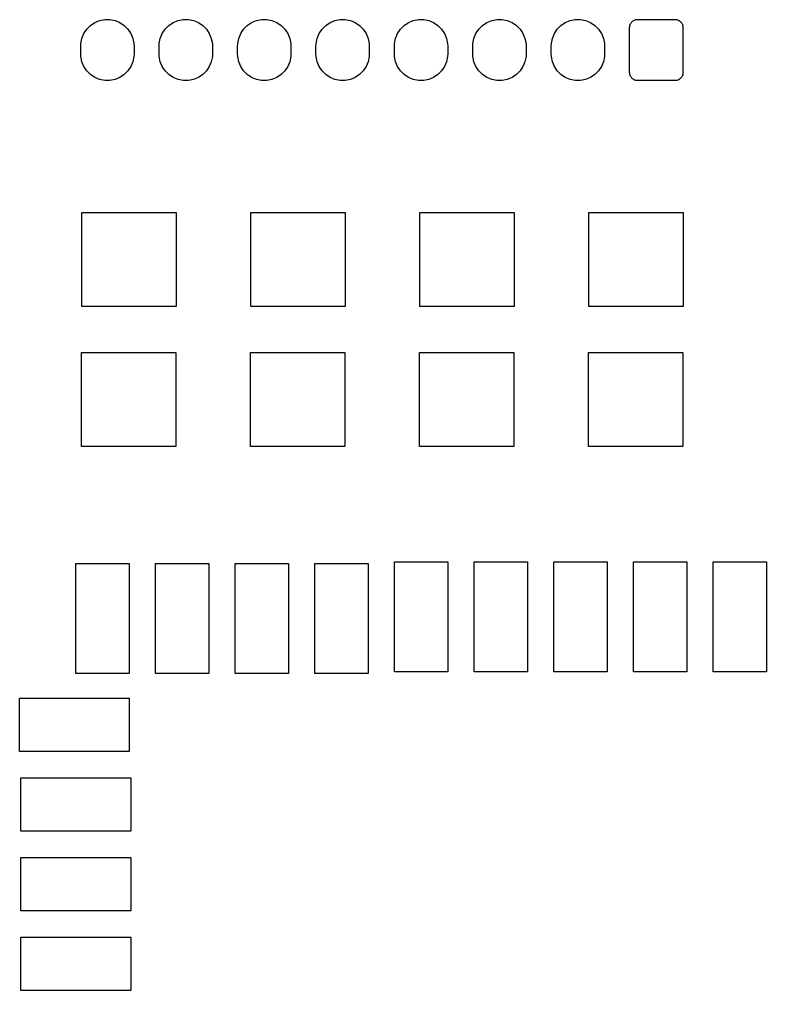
# Model space of a CAD drawing. Header units: millimetres. Extents: x 73.6 to 173.5, y -158 to -94.8.
# Drawn here: x 149.65 to 173.47, y -127.11 to -96.16 of the extents above; entities that cross this region are included whole.
import ezdxf

# ---------------------------------------------------------------- set-up
doc = ezdxf.new("R2010")
doc.units = ezdxf.units.MM
doc.layers.add('F.Mask', color=201, linetype='CONTINUOUS', true_color=0xd864ff)

msp = doc.modelspace()

# ---------------------------------------------------------------- linework, layer by layer
at = {"layer": 'F.Mask', "linetype": 'CONTINUOUS'}
for p, q in [((151.915211, -96.351274), (152.053758, -96.2587)), ((152.053758, -96.2587), (152.207703, -96.194934)), ((152.207703, -96.194934), (152.37113, -96.162426)), ((152.37113, -96.162426), (152.53776, -96.162426)), ((152.53776, -96.162426), (152.701187, -96.194934)), ((152.701187, -96.194934), (152.855132, -96.2587)), ((152.855132, -96.2587), (152.993679, -96.351274)), ((154.415211, -96.351274), (154.553758, -96.2587)), ((154.553758, -96.2587), (154.707703, -96.194934)), ((154.707703, -96.194934), (154.87113, -96.162426)), ((154.87113, -96.162426), (155.03776, -96.162426)), ((155.03776, -96.162426), (155.201187, -96.194934)), ((155.201187, -96.194934), (155.355132, -96.2587)), ((155.355132, -96.2587), (155.493679, -96.351274)), ((156.915211, -96.351274), (157.053758, -96.2587)), ((157.053758, -96.2587), (157.207703, -96.194934)), ((157.207703, -96.194934), (157.37113, -96.162426)), ((157.37113, -96.162426), (157.53776, -96.162426)), ((157.53776, -96.162426), (157.701187, -96.194934)), ((157.701187, -96.194934), (157.855132, -96.2587)), ((157.855132, -96.2587), (157.993679, -96.351274)), ((159.415211, -96.351274), (159.553758, -96.2587)), ((159.553758, -96.2587), (159.707703, -96.194934)), ((159.707703, -96.194934), (159.87113, -96.162426)), ((159.87113, -96.162426), (160.03776, -96.162426)), ((160.03776, -96.162426), (160.201187, -96.194934)), ((160.201187, -96.194934), (160.355132, -96.2587)), ((160.355132, -96.2587), (160.493679, -96.351274)), ((161.915211, -96.351274), (162.053758, -96.2587)), ((162.053758, -96.2587), (162.207703, -96.194934)), ((162.207703, -96.194934), (162.37113, -96.162426)), ((162.37113, -96.162426), (162.53776, -96.162426)), ((162.53776, -96.162426), (162.701187, -96.194934)), ((162.701187, -96.194934), (162.855132, -96.2587)), ((162.855132, -96.2587), (162.993679, -96.351274)), ((164.415211, -96.351274), (164.553758, -96.2587)), ((164.553758, -96.2587), (164.707703, -96.194934)), ((164.707703, -96.194934), (164.87113, -96.162426)), ((164.87113, -96.162426), (165.03776, -96.162426)), ((165.03776, -96.162426), (165.201187, -96.194934)), ((165.201187, -96.194934), (165.355132, -96.2587)), ((165.355132, -96.2587), (165.493679, -96.351274)), ((166.915211, -96.351274), (167.053758, -96.2587)), ((167.053758, -96.2587), (167.207703, -96.194934)), ((167.207703, -96.194934), (167.37113, -96.162426)), ((167.37113, -96.162426), (167.53776, -96.162426)), ((167.53776, -96.162426), (167.701187, -96.194934)), ((167.701187, -96.194934), (167.855132, -96.2587)), ((167.855132, -96.2587), (167.993679, -96.351274)), ((169.149053, -96.267636), (169.162636, -96.254052)), ((169.162636, -96.254052), (169.177668, -96.231556)), ((169.177668, -96.231556), (169.200164, -96.216524)), ((169.200164, -96.216524), (169.213748, -96.202941)), ((169.213748, -96.202941), (169.233636, -96.194159)), ((169.233636, -96.194159), (169.258774, -96.177363)), ((169.258774, -96.177363), (169.282253, -96.172692)), ((169.282253, -96.172692), (169.299404, -96.16512)), ((169.299404, -96.16512), (169.349596, -96.159297)), ((169.349596, -96.159297), (169.354445, -96.158333)), ((169.354445, -96.158333), (170.554445, -96.158333)), ((170.554445, -96.158333), (170.559295, -96.159297)), ((170.559295, -96.159297), (170.609485, -96.16512)), ((170.609485, -96.16512), (170.626634, -96.172692)), ((170.626634, -96.172692), (170.650116, -96.177363)), ((170.650116, -96.177363), (170.675255, -96.19416)), ((170.675255, -96.19416), (170.695141, -96.202941)), ((170.695141, -96.202941), (170.708722, -96.216522)), ((170.708722, -96.216522), (170.731222, -96.231556)), ((170.731222, -96.231556), (170.746255, -96.254055)), ((170.746255, -96.254055), (170.759836, -96.267636)), ((151.704812, -96.607646), (151.797386, -96.469099)), ((151.797386, -96.469099), (151.915211, -96.351274)), ((152.993679, -96.351274), (153.111504, -96.469099)), ((153.111504, -96.469099), (153.204078, -96.607646)), ((154.204812, -96.607646), (154.297386, -96.469099)), ((154.297386, -96.469099), (154.415211, -96.351274)), ((155.493679, -96.351274), (155.611504, -96.469099)), ((155.611504, -96.469099), (155.704078, -96.607646)), ((156.704812, -96.607646), (156.797386, -96.469099)), ((156.797386, -96.469099), (156.915211, -96.351274)), ((157.993679, -96.351274), (158.111504, -96.469099)), ((158.111504, -96.469099), (158.204078, -96.607646)), ((159.204812, -96.607646), (159.297386, -96.469099)), ((159.297386, -96.469099), (159.415211, -96.351274)), ((160.493679, -96.351274), (160.611504, -96.469099)), ((160.611504, -96.469099), (160.704078, -96.607646)), ((161.704812, -96.607646), (161.797386, -96.469099)), ((161.797386, -96.469099), (161.915211, -96.351274)), ((162.993679, -96.351274), (163.111504, -96.469099)), ((163.111504, -96.469099), (163.204078, -96.607646)), ((164.204812, -96.607646), (164.297386, -96.469099)), ((164.297386, -96.469099), (164.415211, -96.351274)), ((165.493679, -96.351274), (165.611504, -96.469099)), ((165.611504, -96.469099), (165.704078, -96.607646)), ((166.704812, -96.607646), (166.797386, -96.469099)), ((166.797386, -96.469099), (166.915211, -96.351274)), ((167.993679, -96.351274), (168.111504, -96.469099)), ((168.111504, -96.469099), (168.204078, -96.607646)), ((169.104445, -96.408333), (169.105409, -96.403483)), ((169.104445, -97.858333), (169.104445, -96.408333)), ((169.105409, -96.403483), (169.111232, -96.353292)), ((169.111232, -96.353292), (169.118804, -96.336141)), ((169.118804, -96.336141), (169.123475, -96.312662)), ((169.123475, -96.312662), (169.140271, -96.287524)), ((169.140271, -96.287524), (169.149053, -96.267636)), ((170.759836, -96.267636), (170.768615, -96.287519)), ((170.768615, -96.287519), (170.785415, -96.312662)), ((170.785415, -96.312662), (170.790086, -96.336145)), ((170.790086, -96.336145), (170.797657, -96.353292)), ((170.797657, -96.353292), (170.803478, -96.403472)), ((170.803478, -96.403472), (170.804445, -96.408333)), ((170.804445, -96.408333), (170.804445, -97.858333)), ((151.608538, -96.925018), (151.641046, -96.761591)), ((151.641046, -96.761591), (151.704812, -96.607646)), ((153.204078, -96.607646), (153.267844, -96.761591)), ((153.267844, -96.761591), (153.300352, -96.925018)), ((154.108538, -96.925018), (154.141046, -96.761591)), ((154.141046, -96.761591), (154.204812, -96.607646)), ((155.704078, -96.607646), (155.767844, -96.761591)), ((155.767844, -96.761591), (155.800352, -96.925018)), ((156.608538, -96.925018), (156.641046, -96.761591)), ((156.641046, -96.761591), (156.704812, -96.607646)), ((158.204078, -96.607646), (158.267844, -96.761591)), ((158.267844, -96.761591), (158.300352, -96.925018)), ((159.108538, -96.925018), (159.141046, -96.761591)), ((159.141046, -96.761591), (159.204812, -96.607646)), ((160.704078, -96.607646), (160.767844, -96.761591)), ((160.767844, -96.761591), (160.800352, -96.925018)), ((161.608538, -96.925018), (161.641046, -96.761591)), ((161.641046, -96.761591), (161.704812, -96.607646)), ((163.204078, -96.607646), (163.267844, -96.761591)), ((163.267844, -96.761591), (163.300352, -96.925018)), ((164.108538, -96.925018), (164.141046, -96.761591)), ((164.141046, -96.761591), (164.204812, -96.607646)), ((165.704078, -96.607646), (165.767844, -96.761591)), ((165.767844, -96.761591), (165.800352, -96.925018)), ((166.608538, -96.925018), (166.641046, -96.761591)), ((166.641046, -96.761591), (166.704812, -96.607646)), ((168.204078, -96.607646), (168.267844, -96.761591)), ((168.267844, -96.761591), (168.300352, -96.925018)), ((151.604445, -97.008333), (151.608538, -96.925018)), ((151.604445, -97.258333), (151.604445, -97.008333)), ((153.300352, -96.925018), (153.304445, -97.008333)), ((153.304445, -97.008333), (153.304445, -97.258333)), ((154.104445, -97.008333), (154.108538, -96.925018)), ((154.104445, -97.258333), (154.104445, -97.008333)), ((155.800352, -96.925018), (155.804445, -97.008333)), ((155.804445, -97.008333), (155.804445, -97.258333)), ((156.604445, -97.008333), (156.608538, -96.925018)), ((156.604445, -97.258333), (156.604445, -97.008333)), ((158.300352, -96.925018), (158.304445, -97.008333)), ((158.304445, -97.008333), (158.304445, -97.258333)), ((159.104445, -97.008333), (159.108538, -96.925018)), ((159.104445, -97.258333), (159.104445, -97.008333)), ((160.800352, -96.925018), (160.804445, -97.008333)), ((160.804445, -97.008333), (160.804445, -97.258333)), ((161.604445, -97.008333), (161.608538, -96.925018)), ((161.604445, -97.258333), (161.604445, -97.008333)), ((163.300352, -96.925018), (163.304445, -97.008333)), ((163.304445, -97.008333), (163.304445, -97.258333)), ((164.104445, -97.008333), (164.108538, -96.925018)), ((164.104445, -97.258333), (164.104445, -97.008333)), ((165.800352, -96.925018), (165.804445, -97.008333)), ((165.804445, -97.008333), (165.804445, -97.258333)), ((166.604445, -97.008333), (166.608538, -96.925018)), ((166.604445, -97.258333), (166.604445, -97.008333)), ((168.300352, -96.925018), (168.304445, -97.008333)), ((168.304445, -97.008333), (168.304445, -97.258333)), ((151.608538, -97.341648), (151.604445, -97.258333)), ((151.641046, -97.505075), (151.608538, -97.341648)), ((153.300352, -97.341648), (153.267844, -97.505075)), ((153.304445, -97.258333), (153.300352, -97.341648)), ((154.108538, -97.341648), (154.104445, -97.258333)), ((154.141046, -97.505075), (154.108538, -97.341648)), ((155.800352, -97.341648), (155.767844, -97.505075)), ((155.804445, -97.258333), (155.800352, -97.341648)), ((156.608538, -97.341648), (156.604445, -97.258333)), ((156.641046, -97.505075), (156.608538, -97.341648)), ((158.300352, -97.341648), (158.267844, -97.505075)), ((158.304445, -97.258333), (158.300352, -97.341648)), ((159.108538, -97.341648), (159.104445, -97.258333)), ((159.141046, -97.505075), (159.108538, -97.341648)), ((160.800352, -97.341648), (160.767844, -97.505075)), ((160.804445, -97.258333), (160.800352, -97.341648)), ((161.608538, -97.341648), (161.604445, -97.258333)), ((161.641046, -97.505075), (161.608538, -97.341648)), ((163.300352, -97.341648), (163.267844, -97.505075)), ((163.304445, -97.258333), (163.300352, -97.341648)), ((164.108538, -97.341648), (164.104445, -97.258333)), ((164.141046, -97.505075), (164.108538, -97.341648)), ((165.800352, -97.341648), (165.767844, -97.505075)), ((165.804445, -97.258333), (165.800352, -97.341648)), ((166.608538, -97.341648), (166.604445, -97.258333)), ((166.641046, -97.505075), (166.608538, -97.341648)), ((168.300352, -97.341648), (168.267844, -97.505075)), ((168.304445, -97.258333), (168.300352, -97.341648)), ((151.704812, -97.65902), (151.641046, -97.505075)), ((151.797386, -97.797567), (151.704812, -97.65902)), ((151.915211, -97.915392), (151.797386, -97.797567)), ((153.111504, -97.797567), (152.993679, -97.915392)), ((153.204078, -97.65902), (153.111504, -97.797567)), ((153.267844, -97.505075), (153.204078, -97.65902)), ((154.204812, -97.65902), (154.141046, -97.505075)), ((154.297386, -97.797567), (154.204812, -97.65902)), ((154.415211, -97.915392), (154.297386, -97.797567)), ((155.611504, -97.797567), (155.493679, -97.915392)), ((155.704078, -97.65902), (155.611504, -97.797567)), ((155.767844, -97.505075), (155.704078, -97.65902)), ((156.704812, -97.65902), (156.641046, -97.505075)), ((156.797386, -97.797567), (156.704812, -97.65902)), ((156.915211, -97.915392), (156.797386, -97.797567)), ((158.111504, -97.797567), (157.993679, -97.915392)), ((158.204078, -97.65902), (158.111504, -97.797567)), ((158.267844, -97.505075), (158.204078, -97.65902)), ((159.204812, -97.65902), (159.141046, -97.505075)), ((159.297386, -97.797567), (159.204812, -97.65902)), ((159.415211, -97.915392), (159.297386, -97.797567)), ((160.611504, -97.797567), (160.493679, -97.915392)), ((160.704078, -97.65902), (160.611504, -97.797567)), ((160.767844, -97.505075), (160.704078, -97.65902)), ((161.704812, -97.65902), (161.641046, -97.505075)), ((161.797386, -97.797567), (161.704812, -97.65902)), ((161.915211, -97.915392), (161.797386, -97.797567)), ((163.111504, -97.797567), (162.993679, -97.915392)), ((163.204078, -97.65902), (163.111504, -97.797567)), ((163.267844, -97.505075), (163.204078, -97.65902)), ((164.204812, -97.65902), (164.141046, -97.505075)), ((164.297386, -97.797567), (164.204812, -97.65902)), ((164.415211, -97.915392), (164.297386, -97.797567)), ((165.611504, -97.797567), (165.493679, -97.915392)), ((165.704078, -97.65902), (165.611504, -97.797567)), ((165.767844, -97.505075), (165.704078, -97.65902)), ((166.704812, -97.65902), (166.641046, -97.505075)), ((166.797386, -97.797567), (166.704812, -97.65902)), ((166.915211, -97.915392), (166.797386, -97.797567)), ((168.111504, -97.797567), (167.993679, -97.915392)), ((168.204078, -97.65902), (168.111504, -97.797567)), ((168.267844, -97.505075), (168.204078, -97.65902)), ((152.053758, -98.007966), (151.915211, -97.915392)), ((152.207703, -98.071732), (152.053758, -98.007966)), ((152.37113, -98.10424), (152.207703, -98.071732)), ((152.53776, -98.10424), (152.37113, -98.10424)), ((152.701187, -98.071732), (152.53776, -98.10424)), ((152.855132, -98.007966), (152.701187, -98.071732)), ((152.993679, -97.915392), (152.855132, -98.007966)), ((154.553758, -98.007966), (154.415211, -97.915392)), ((154.707703, -98.071732), (154.553758, -98.007966)), ((154.87113, -98.10424), (154.707703, -98.071732)), ((155.03776, -98.10424), (154.87113, -98.10424)), ((155.201187, -98.071732), (155.03776, -98.10424)), ((155.355132, -98.007966), (155.201187, -98.071732)), ((155.493679, -97.915392), (155.355132, -98.007966)), ((157.053758, -98.007966), (156.915211, -97.915392)), ((157.207703, -98.071732), (157.053758, -98.007966)), ((157.37113, -98.10424), (157.207703, -98.071732)), ((157.53776, -98.10424), (157.37113, -98.10424)), ((157.701187, -98.071732), (157.53776, -98.10424)), ((157.855132, -98.007966), (157.701187, -98.071732)), ((157.993679, -97.915392), (157.855132, -98.007966)), ((159.553758, -98.007966), (159.415211, -97.915392)), ((159.707703, -98.071732), (159.553758, -98.007966)), ((159.87113, -98.10424), (159.707703, -98.071732)), ((160.03776, -98.10424), (159.87113, -98.10424)), ((160.201187, -98.071732), (160.03776, -98.10424)), ((160.355132, -98.007966), (160.201187, -98.071732)), ((160.493679, -97.915392), (160.355132, -98.007966)), ((162.053758, -98.007966), (161.915211, -97.915392)), ((162.207703, -98.071732), (162.053758, -98.007966)), ((162.37113, -98.10424), (162.207703, -98.071732)), ((162.53776, -98.10424), (162.37113, -98.10424)), ((162.701187, -98.071732), (162.53776, -98.10424)), ((162.855132, -98.007966), (162.701187, -98.071732)), ((162.993679, -97.915392), (162.855132, -98.007966)), ((164.553758, -98.007966), (164.415211, -97.915392)), ((164.707703, -98.071732), (164.553758, -98.007966)), ((164.87113, -98.10424), (164.707703, -98.071732)), ((165.03776, -98.10424), (164.87113, -98.10424)), ((165.201187, -98.071732), (165.03776, -98.10424)), ((165.355132, -98.007966), (165.201187, -98.071732)), ((165.493679, -97.915392), (165.355132, -98.007966)), ((167.053758, -98.007966), (166.915211, -97.915392)), ((167.207703, -98.071732), (167.053758, -98.007966)), ((167.37113, -98.10424), (167.207703, -98.071732)), ((167.53776, -98.10424), (167.37113, -98.10424)), ((167.701187, -98.071732), (167.53776, -98.10424)), ((167.855132, -98.007966), (167.701187, -98.071732)), ((167.993679, -97.915392), (167.855132, -98.007966)), ((169.105409, -97.863182), (169.104445, -97.858333)), ((169.111232, -97.913373), (169.105409, -97.863182)), ((169.118804, -97.930522), (169.111232, -97.913373)), ((169.123475, -97.954004), (169.118804, -97.930522)), ((169.140272, -97.979143), (169.123475, -97.954004)), ((169.149053, -97.999029), (169.140272, -97.979143)), ((169.162634, -98.01261), (169.149053, -97.999029)), ((169.177668, -98.03511), (169.162634, -98.01261)), ((169.200167, -98.050143), (169.177668, -98.03511)), ((169.213748, -98.063724), (169.200167, -98.050143)), ((169.233631, -98.072503), (169.213748, -98.063724)), ((169.258774, -98.089303), (169.233631, -98.072503)), ((169.282257, -98.093974), (169.258774, -98.089303)), ((169.299404, -98.101545), (169.282257, -98.093974)), ((169.349583, -98.107365), (169.299404, -98.101545)), ((169.354445, -98.108333), (169.349583, -98.107365)), ((170.554445, -98.108333), (169.354445, -98.108333)), ((170.559306, -98.107365), (170.554445, -98.108333)), ((170.609485, -98.101545), (170.559306, -98.107365)), ((170.62663, -98.093974), (170.609485, -98.101545)), ((170.650116, -98.089303), (170.62663, -98.093974)), ((170.67526, -98.072502), (170.650116, -98.089303)), ((170.695141, -98.063724), (170.67526, -98.072502)), ((170.708719, -98.050145), (170.695141, -98.063724)), ((170.731222, -98.03511), (170.708719, -98.050145)), ((170.746257, -98.012607), (170.731222, -98.03511)), ((170.759836, -97.999029), (170.746257, -98.012607)), ((170.768614, -97.979148), (170.759836, -97.999029)), ((170.785415, -97.954004), (170.768614, -97.979148)), ((170.790086, -97.930518), (170.785415, -97.954004)), ((170.797657, -97.913373), (170.790086, -97.930518)), ((170.803477, -97.863196), (170.797657, -97.913373)), ((170.804445, -97.858333), (170.803477, -97.863196)), ((151.644445, -105.31), (151.644445, -102.31)), ((151.644445, -102.31), (154.644445, -102.31)), ((154.644445, -102.31), (154.644445, -105.31)), ((157.032223, -105.31), (157.032223, -102.31)), ((157.032223, -102.31), (160.032223, -102.31)), ((160.032223, -102.31), (160.032223, -105.31)), ((162.42, -105.31), (162.42, -102.31)), ((162.42, -102.31), (165.42, -102.31)), ((165.42, -102.31), (165.42, -105.31)), ((167.807778, -105.31), (167.807778, -102.31)), ((167.807778, -102.31), (170.807778, -102.31)), ((170.807778, -102.31), (170.807778, -105.31)), ((154.644445, -105.31), (151.644445, -105.31)), ((160.032223, -105.31), (157.032223, -105.31)), ((165.42, -105.31), (162.42, -105.31)), ((170.807778, -105.31), (167.807778, -105.31)), ((151.634445, -109.77), (151.634445, -106.77)), ((151.634445, -106.77), (154.634445, -106.77)), ((154.634445, -106.77), (154.634445, -109.77)), ((157.022223, -109.77), (157.022223, -106.77)), ((157.022223, -106.77), (160.022223, -106.77)), ((160.022223, -106.77), (160.022223, -109.77)), ((162.41, -109.77), (162.41, -106.77)), ((162.41, -106.77), (165.41, -106.77)), ((165.41, -106.77), (165.41, -109.77)), ((167.797778, -109.77), (167.797778, -106.77)), ((167.797778, -106.77), (170.797778, -106.77)), ((170.797778, -106.77), (170.797778, -109.77)), ((154.634445, -109.77), (151.634445, -109.77)), ((160.022223, -109.77), (157.022223, -109.77)), ((165.41, -109.77), (162.41, -109.77)), ((170.797778, -109.77), (167.797778, -109.77)), ((151.45, -117), (151.45, -113.5)), ((151.45, -113.5), (153.15, -113.5)), ((153.15, -113.5), (153.15, -117)), ((153.99, -117), (153.99, -113.5)), ((153.99, -113.5), (155.69, -113.5)), ((155.69, -113.5), (155.69, -117)), ((156.53, -117), (156.53, -113.5)), ((156.53, -113.5), (158.23, -113.5)), ((158.23, -113.5), (158.23, -117)), ((159.07, -117), (159.07, -113.5)), ((159.07, -113.5), (160.77, -113.5)), ((160.77, -113.5), (160.77, -117)), ((161.61, -116.95), (161.61, -113.45)), ((161.61, -113.45), (163.31, -113.45)), ((163.31, -113.45), (163.31, -116.95)), ((164.15, -116.95), (164.15, -113.45)), ((164.15, -113.45), (165.85, -113.45)), ((165.85, -113.45), (165.85, -116.95)), ((166.69, -116.95), (166.69, -113.45)), ((166.69, -113.45), (168.39, -113.45)), ((168.39, -113.45), (168.39, -116.95)), ((169.23, -116.95), (169.23, -113.45)), ((169.23, -113.45), (170.93, -113.45)), ((170.93, -113.45), (170.93, -116.95)), ((171.77, -116.95), (171.77, -113.45)), ((171.77, -113.45), (173.47, -113.45)), ((173.47, -113.45), (173.47, -116.95)), ((163.31, -116.95), (161.61, -116.95)), ((165.85, -116.95), (164.15, -116.95)), ((168.39, -116.95), (166.69, -116.95)), ((170.93, -116.95), (169.23, -116.95)), ((173.47, -116.95), (171.77, -116.95)), ((153.15, -117), (151.45, -117)), ((155.69, -117), (153.99, -117)), ((158.23, -117), (156.53, -117)), ((160.77, -117), (159.07, -117)), ((149.65, -119.49), (149.65, -117.79)), ((149.65, -117.79), (153.15, -117.79)), ((153.15, -117.79), (153.15, -119.49)), ((153.15, -119.49), (149.65, -119.49)), ((149.7, -122.03), (149.7, -120.33)), ((149.7, -120.33), (153.2, -120.33)), ((153.2, -120.33), (153.2, -122.03)), ((153.2, -122.03), (149.7, -122.03)), ((149.7, -124.57), (149.7, -122.87)), ((149.7, -122.87), (153.2, -122.87)), ((153.2, -122.87), (153.2, -124.57)), ((153.2, -124.57), (149.7, -124.57)), ((149.7, -127.11), (149.7, -125.41)), ((149.7, -125.41), (153.2, -125.41)), ((153.2, -125.41), (153.2, -127.11)), ((153.2, -127.11), (149.7, -127.11))]:
    msp.add_line(p, q, dxfattribs=at)

doc.saveas('drawing.dxf')
